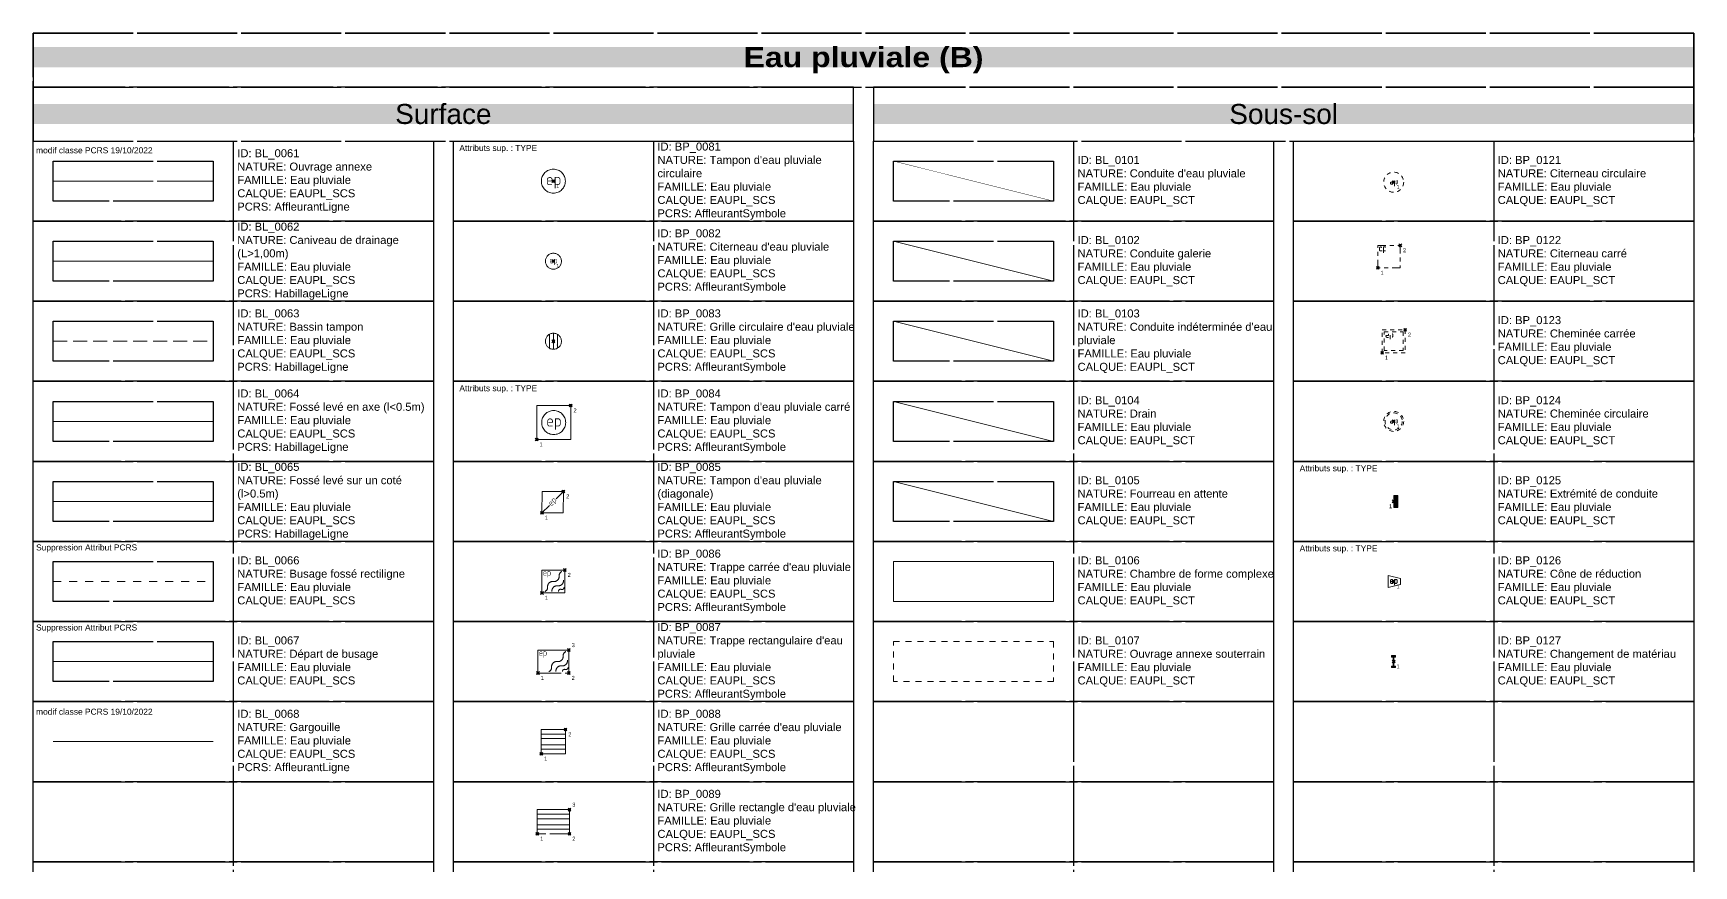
# Model space of a CAD drawing. Header units: metres. Extents: x 3067 to 3319, y 1703 to 1914.
# Drawn here: x 3109.05 to 3150.55, y 1893.15 to 1913.95 of the extents above; entities that cross this region are included whole.
import ezdxf

# ---------------------------------------------------------------- set-up
doc = ezdxf.new("R2010")
doc.units = ezdxf.units.M
for name, pattern in [('BL_0061', [2.5, 2.5, 0]), ('BL_0063', [0.5, 0.35, -0.15]), ('BL_0066', [0.4, 0.2, -0.2]), ('BL_0107', [0.3, 0.15, -0.15]), ('Socle_Axe', [0.35, 0.2, -0.05, 0.05, -0.05]), ('Socle_Continu', [2.5, 2.5, 0]), ('Socle_Discontinu', [0.075, 0.05, -0.025])]:
    doc.linetypes.add(name, pattern=pattern)
doc.layers.get('0').update_dxf_attribs({"lineweight": 30})
for name, color, linetype, lineweight in [('1', 7, 'Socle_Continu', 30), ('2', 7, 'Socle_Continu', 30), ('3_sens et nbr de points', 7, 'Socle_Continu', 5)]:
    doc.layers.add(name, color=color, linetype=linetype, lineweight=lineweight)
doc.layers.add('EAUPL_SCS', color=5, linetype='Socle_Continu', lineweight=13, true_color=0x0000ff)
doc.layers.add('EAUPL_SCT', color=5, linetype='Socle_Continu', lineweight=13, true_color=0x0000ff)
doc.styles.get("Standard").update_dxf_attribs({"font": 'arial.ttf'})
doc.styles.add('Style_2', font='WINGDNG3.TTF')
doc.linetypes.add('BL_0062', pattern='A,0.127,0,["Γ",Standard,S=0.254,R=0,X=-0.127,Y=0]', length=0.127)
doc.linetypes.add('BL_0064', pattern='A,0.508,-0.381,[">",Standard,S=0.254,R=0,X=-0.3,Y=-0.127],0.381', length=1.27)
doc.linetypes.add('BL_0065', pattern='A,0.508,-0.381,[">",Standard,S=0.254,R=-23,X=-0.3,Y=-0.025],0.254', length=1.143)
doc.linetypes.add('BL_0067', pattern='A,0,["[",Standard,S=0.254,R=0,X=0,Y=-0.1],0.5,-0.5,0.5,-0.5,0.5,-0.5,0.5,-0.5', length=4)
doc.linetypes.add('BL_0068', pattern='A,0.508,-0.254,["}",Style_2,S=0.254,R=0,X=-0.2,Y=-0.12],0.254', length=1.016)
doc.linetypes.add('BL_0101', pattern='A,3,-0.2,0.2,-0.381,["ep",Standard,S=0.254,R=0,X=-0.2,Y=-0.1],-0.381,0.2,-0.2', length=4.562)
doc.linetypes.add('BL_0102', pattern='A,3,-0.2,0.2,-0.6,["∩ ep ∩",Standard,S=0.254,R=0,X=-0.485,Y=-0.1],-0.75,0.2,-0.2', length=5.15)
doc.linetypes.add('BL_0103', pattern='A,3,-0.1,0.1,-0.6,["? ep ?",Standard,S=0.254,R=0,X=-0.485,Y=-0.1],-0.6,0.1,-0.1', length=4.6)
doc.linetypes.add('BL_0104', pattern='A,0.2,-0.2,0.2,-0.2,0.2,-0.2,["›",Standard,S=0.254,R=0,X=-0.05,Y=-0.1],-0.2', length=1.4)
doc.linetypes.add('BL_0105', pattern='A,4,-0.254,["| |",Standard,S=0.254,R=0,X=-0.127,Y=-0.1],-0.254', length=4.508)
doc.linetypes.add('BL_0106', pattern='A,0.2,0,["/",Standard,S=0.254,R=0,X=0,Y=0]', length=0.2)

# ---------------------------------------------------------------- blocks, each defined once
blk = doc.blocks.new('BP_0127')
at = {"layer": 'EAUPL_SCT', "linetype": 'Socle_Continu'}
blk.add_hatch(color=256, dxfattribs=at).paths.add_polyline_path([(0.056, 0.15), (-0.044, 0.15), (-0.044, 0.112), (0, 0.112), (0, -0.112), (-0.044, -0.113), (-0.044, -0.15), (0.056, -0.15), (0.056, -0.112), (0.013, -0.112), (0.012, 0.112), (0.056, 0.113)])
for p, q in [((0.056, 0.15), (-0.044, 0.15)), ((-0.044, 0.15), (-0.044, 0.112)), ((-0.044, 0.112), (0, 0.112)), ((0, 0.112), (0, -0.112)), ((0.013, -0.112), (0.012, 0.112)), ((0.012, 0.112), (0.056, 0.113)), ((0.056, 0.113), (0.056, 0.15)), ((0, -0.112), (-0.044, -0.113)), ((-0.044, -0.113), (-0.044, -0.15)), ((-0.044, -0.15), (0.056, -0.15)), ((0.056, -0.112), (0.013, -0.112)), ((0.056, -0.15), (0.056, -0.112))]:
    blk.add_line(p, q, dxfattribs=at)
at = {"layer": 'EAUPL_SCT', "linetype": 'Socle_Continu', "flags": 9}
for tag, p in [('ID', (0.705, -0.038)), ('NATURE', (0.705, -0.359)), ('CALQUE', (0.705, -1.001)), ('FAMILLE', (0.705, -0.68))]:
    blk.add_attdef(tag, p, '', height=0.2, dxfattribs=at)
blk = doc.blocks.new('BP_0125')
at = {"layer": 'EAUPL_SCT', "linetype": 'Socle_Continu'}
blk.add_hatch(color=256, dxfattribs=at).paths.add_polyline_path([(0.1, 0.15), (0.1, -0.15), (0, -0.15), (0, 0.15)])
at = {"layer": 'EAUPL_SCT', "linetype": 'Socle_Continu', "flags": 128}
blk.add_lwpolyline([(0, 0.15), (0.1, 0.15), (0.1, -0.15), (0, -0.15)], close=True, dxfattribs=at)
at = {"layer": 'EAUPL_SCT', "linetype": 'Socle_Continu', "flags": 9}
for tag, p in [('NATURE', (0.775, 0.22)), ('ID', (0.775, 0.541)), ('FAMILLE', (0.775, -0.101)), ('CALQUE', (0.775, -0.423)), ('TYPE', (0.775, -0.744))]:
    blk.add_attdef(tag, p, '', height=0.2, dxfattribs=at)
blk = doc.blocks.new('BP_0085')
at = {"layer": 'EAUPL_SCS', "linetype": 'Socle_Continu'}
for p, q in [((0.353, 0.351), (0.534, 0.531)), ((0, 0), (0.185, 0.183))]:
    blk.add_line(p, q, dxfattribs=at)
at = {"layer": 'EAUPL_SCS', "linetype": 'Socle_Continu', "flags": 128}
blk.add_lwpolyline([(0.532, -0.002), (0, 0), (0.001, 0.532), (0.534, 0.531)], close=True, dxfattribs=at)
at = {"layer": 'EAUPL_SCS', "linetype": 'Socle_Continu', "const_width": 0.0107, "flags": 128}
for points in [[(0.289, 0.221), (0.261, 0.192, -0.424), (0.227, 0.191), (0.198, 0.219, -0.997785), (0.243, 0.266), (0.254, 0.255), (0.215, 0.214)], [(0.352, 0.217), (0.247, 0.317), (0.272, 0.343, -0.410802), (0.312, 0.344), (0.342, 0.315, -0.396178), (0.342, 0.276), (0.322, 0.256)]]:
    blk.add_lwpolyline(points, format="xyb", dxfattribs=at)
at = {"layer": 'EAUPL_SCS', "linetype": 'Socle_Continu', "flags": 9}
for tag, p in [('ID', (1.089, 0.793)), ('NATURE', (1.089, 0.472)), ('CALQUE', (1.089, -0.17)), ('FAMILLE', (1.089, 0.151)), ('PCRS', (1.089, -0.492))]:
    blk.add_attdef(tag, p, '', height=0.2, dxfattribs=at)
blk = doc.blocks.new('BP_0084')
at = {"layer": 'EAUPL_SCS', "linetype": 'Socle_Continu'}
blk.add_lwpolyline([(0, 0), (0.85, 0), (0.85, 0.85), (0, 0.85)], close=True, dxfattribs=at)
at = {"layer": 'EAUPL_SCS', "linetype": 'Socle_Continu', "const_width": 0.02, "flags": 128}
for points in [[(0.395, 0.339), (0.32, 0.339, -0.424), (0.275, 0.384), (0.275, 0.459, -0.997785), (0.395, 0.459), (0.395, 0.429), (0.29, 0.429)], [(0.469, 0.248), (0.469, 0.519), (0.537, 0.519, -0.410802), (0.589, 0.466), (0.589, 0.388, -0.396178), (0.537, 0.339), (0.484, 0.339)]]:
    blk.add_lwpolyline(points, format="xyb", dxfattribs=at)
at = {"layer": 'EAUPL_SCS', "linetype": 'Socle_Continu'}
blk.add_circle((0.425, 0.425), 0.3, dxfattribs=at)
at = {"layer": 'EAUPL_SCS', "linetype": 'Socle_Continu', "flags": 9}
for tag, p in [('ID', (1.171, 1.197)), ('NATURE', (1.171, 0.875)), ('CALQUE', (1.171, 0.233)), ('FAMILLE', (1.171, 0.554)), ('PCRS', (1.171, -0.088)), ('TYPE', (1.171, -0.41))]:
    blk.add_attdef(tag, p, '', height=0.2, dxfattribs=at)
blk = doc.blocks.new('BP_0083')
at = {"layer": 'EAUPL_SCS', "linetype": 'Socle_Continu'}
for p, q in [((-0.1, -0.173), (-0.1, 0.174)), ((0, 0.2), (0, -0.2)), ((0.1, -0.173), (0.1, 0.174))]:
    blk.add_line(p, q, dxfattribs=at)
blk.add_circle((0, 0), 0.2, dxfattribs=at)
at = {"layer": 'EAUPL_SCS', "linetype": 'Socle_Continu', "flags": 9}
for tag, p in [('NATURE', (0.631, 0.282)), ('ID', (0.631, 0.603)), ('FAMILLE', (0.631, -0.04)), ('CALQUE', (0.631, -0.361)), ('PCRS', (0.631, -0.682))]:
    blk.add_attdef(tag, p, '', height=0.2, dxfattribs=at)
blk = doc.blocks.new('BP_0081')
at = {"layer": 'EAUPL_SCS', "linetype": 'Socle_Continu', "const_width": 0.02, "flags": 128}
for points in [[(-0.031, -0.087), (-0.106, -0.087, -0.424), (-0.151, -0.042), (-0.151, 0.033, -0.997785), (-0.031, 0.033), (-0.031, 0.003), (-0.136, 0.003)], [(0.044, -0.177), (0.044, 0.093), (0.112, 0.093, -0.410802), (0.164, 0.041), (0.164, -0.037, -0.396178), (0.112, -0.087), (0.059, -0.087)]]:
    blk.add_lwpolyline(points, format="xyb", dxfattribs=at)
at = {"layer": 'EAUPL_SCS', "linetype": 'Socle_Continu'}
blk.add_circle((0, 0), 0.3, dxfattribs=at)
at = {"layer": 'EAUPL_SCS', "linetype": 'Socle_Continu', "flags": 9}
for tag, p in [('ID', (0.731, 0.67)), ('NATURE', (0.731, 0.348)), ('FAMILLE', (0.731, 0.027)), ('CALQUE', (0.731, -0.294)), ('PCRS', (0.731, -0.615)), ('TYPE', (0.731, -0.937))]:
    blk.add_attdef(tag, p, '', height=0.2, dxfattribs=at)
blk = doc.blocks.new('BP_0082')
at = {"layer": 'EAUPL_SCS', "linetype": 'Socle_Continu', "const_width": 0.0107, "flags": 128}
for points in [[(-0.016, -0.046), (-0.057, -0.046, -0.424), (-0.081, -0.022), (-0.081, 0.018, -0.997785), (-0.016, 0.018), (-0.016, 0.002), (-0.073, 0.002)], [(0.024, -0.095), (0.024, 0.05), (0.06, 0.05, -0.410802), (0.088, 0.022), (0.088, -0.02, -0.396178), (0.06, -0.046), (0.032, -0.046)]]:
    blk.add_lwpolyline(points, format="xyb", dxfattribs=at)
at = {"layer": 'EAUPL_SCS', "linetype": 'Socle_Continu'}
blk.add_circle((0, 0), 0.2, dxfattribs=at)
at = {"layer": 'EAUPL_SCS', "linetype": 'Socle_Continu', "flags": 9}
for tag, p in [('ID', (0.544, 0.461)), ('NATURE', (0.544, 0.14)), ('FAMILLE', (0.544, -0.181)), ('CALQUE', (0.544, -0.503)), ('PCRS', (0.544, -0.824))]:
    blk.add_attdef(tag, p, '', height=0.2, dxfattribs=at)
blk = doc.blocks.new('BP_0086')
at = {"layer": 'EAUPL_SCS', "linetype": 'Socle_Continu', "flags": 128}
blk.add_lwpolyline([(0.573, 0), (0.572, 0.573), (0, 0.573), (0, 0)], close=True, dxfattribs=at)
at = {"layer": 'EAUPL_SCS', "linetype": 'Socle_Continu', "const_width": 0.0107, "flags": 128}
for points in [[(0.106, 0.436), (0.066, 0.436, -0.424), (0.041, 0.461), (0.041, 0.501, -0.997785), (0.106, 0.501), (0.106, 0.485), (0.049, 0.485)], [(0.146, 0.388), (0.146, 0.533), (0.182, 0.533, -0.410802), (0.21, 0.505), (0.21, 0.463, -0.396178), (0.182, 0.436), (0.154, 0.436)]]:
    blk.add_lwpolyline(points, format="xyb", dxfattribs=at)
at = {"layer": 'EAUPL_SCS', "linetype": 'Socle_Continu', "flags": 128}
for points in [[(0.072, 0.036, 0.308109), (0.143, 0.143, -0.498161), (0.286, 0.287, 0.49989), (0.429, 0.43, -0.306811), (0.501, 0.537)], [(0.537, 0.323, -0.49989), (0.394, 0.179, 0.49989), (0.251, 0.036)], [(0.412, 0.036, -0.52802), (0.483, 0.09, 0.528439), (0.555, 0.144)]]:
    blk.add_lwpolyline(points, format="xyb", dxfattribs=at)
at = {"layer": 'EAUPL_SCS', "linetype": 'Socle_Continu', "flags": 9}
for tag, p in [('ID', (1.067, 0.906)), ('NATURE', (1.067, 0.585)), ('FAMILLE', (1.067, 0.264)), ('CALQUE', (1.067, -0.058)), ('PCRS', (1.067, -0.379))]:
    blk.add_attdef(tag, p, '', height=0.2, dxfattribs=at)
blk = doc.blocks.new('BP_0087')
at = {"layer": 'EAUPL_SCS', "linetype": 'Socle_Continu', "flags": 128}
blk.add_lwpolyline([(0.773, 0.001), (0.772, 0.573), (0, 0.573), (0, 0)], close=True, dxfattribs=at)
at = {"layer": 'EAUPL_SCS', "linetype": 'Socle_Continu', "const_width": 0.0107, "flags": 128}
for points in [[(0.106, 0.436), (0.066, 0.436, -0.424), (0.041, 0.461), (0.041, 0.501, -0.997785), (0.106, 0.501), (0.106, 0.485), (0.049, 0.485)], [(0.146, 0.388), (0.146, 0.533), (0.182, 0.533, -0.410802), (0.21, 0.505), (0.21, 0.463, -0.396178), (0.182, 0.436), (0.154, 0.436)]]:
    blk.add_lwpolyline(points, format="xyb", dxfattribs=at)
at = {"layer": 'EAUPL_SCS', "linetype": 'Socle_Continu', "flags": 128}
for points in [[(0.272, 0.036, 0.308109), (0.343, 0.143, -0.498161), (0.486, 0.287, 0.49989), (0.629, 0.43, -0.306811), (0.701, 0.538)], [(0.737, 0.323, -0.49989), (0.594, 0.179, 0.49989), (0.451, 0.036)], [(0.612, 0.036, -0.52802), (0.683, 0.09, 0.528439), (0.755, 0.144)]]:
    blk.add_lwpolyline(points, format="xyb", dxfattribs=at)
at = {"layer": 'EAUPL_SCS', "linetype": 'Socle_Continu', "flags": 9}
for tag, p in [('ID', (1.222, 0.853)), ('NATURE', (1.222, 0.532)), ('CALQUE', (1.222, -0.111)), ('FAMILLE', (1.222, 0.211)), ('PCRS', (1.222, -0.432))]:
    blk.add_attdef(tag, p, '', height=0.2, dxfattribs=at)
blk = doc.blocks.new('BP_0088')
at = {"layer": 'EAUPL_SCS', "linetype": 'Socle_Continu'}
for p, q in [((0.604, 0.491), (0, 0.491)), ((0, 0.378), (0.604, 0.378)), ((0.604, 0.227), (0, 0.227)), ((0, 0.113), (0.604, 0.114))]:
    blk.add_line(p, q, dxfattribs=at)
at = {"layer": 'EAUPL_SCS', "linetype": 'Socle_Continu', "flags": 128}
blk.add_lwpolyline([(0.604, 0), (0, 0), (0, 0.604), (0.604, 0.604)], close=True, dxfattribs=at)
at = {"layer": 'EAUPL_SCS', "linetype": 'Socle_Continu', "flags": 9}
for tag, p in [('ID', (1.06, 0.92)), ('NATURE', (1.06, 0.599)), ('FAMILLE', (1.06, 0.278)), ('CALQUE', (1.06, -0.044)), ('PCRS', (1.06, -0.365))]:
    blk.add_attdef(tag, p, '', height=0.2, dxfattribs=at)
blk = doc.blocks.new('BP_0089')
at = {"layer": 'EAUPL_SCS', "linetype": 'Socle_Continu'}
for p, q in [((0.804, 0.492), (0, 0.491)), ((0, 0.378), (0.804, 0.378)), ((0.804, 0.227), (0, 0.227)), ((0, 0.113), (0.804, 0.114))]:
    blk.add_line(p, q, dxfattribs=at)
at = {"layer": 'EAUPL_SCS', "linetype": 'Socle_Continu', "flags": 128}
blk.add_lwpolyline([(0, 0), (0, 0.604), (0.804, 0.605), (0.804, 0.001)], close=True, dxfattribs=at)
at = {"layer": 'EAUPL_SCS', "linetype": 'Socle_Continu', "flags": 9}
for tag, p in [('NATURE', (1.216, 0.677)), ('ID', (1.216, 0.998)), ('FAMILLE', (1.216, 0.355)), ('CALQUE', (1.216, 0.034)), ('PCRS', (1.216, -0.287))]:
    blk.add_attdef(tag, p, '', height=0.2, dxfattribs=at)
blk = doc.blocks.new('BP_0121')
at = {"layer": 'EAUPL_SCT', "linetype": 'Socle_Discontinu', "flags": 128}
for points in [[(-0.017, -0.047), (-0.057, -0.047, -0.424), (-0.081, -0.022), (-0.081, 0.018, -0.997785), (-0.017, 0.018), (-0.017, 0.002), (-0.073, 0.002)], [(0.024, -0.095), (0.024, 0.05), (0.06, 0.05, -0.410802), (0.088, 0.022), (0.088, -0.02, -0.396178), (0.06, -0.047), (0.032, -0.047)]]:
    blk.add_lwpolyline(points, format="xyb", dxfattribs=at)
at = {"layer": 'EAUPL_SCT', "linetype": 'Socle_Discontinu'}
blk.add_circle((0, 0), 0.25, dxfattribs=at)
at = {"layer": 'EAUPL_SCT', "linetype": 'Socle_Discontinu', "flags": 9}
for tag, p in [('ID', (0.636, 0.406)), ('NATURE', (0.636, 0.084)), ('CALQUE', (0.636, -0.558)), ('FAMILLE', (0.636, -0.237))]:
    blk.add_attdef(tag, p, '', height=0.2, dxfattribs=at)
blk = doc.blocks.new('BP_0122')
at = {"layer": 'EAUPL_SCT', "linetype": 'Socle_Axe'}
blk.add_lwpolyline([(0, 0.562), (0.562, 0.562), (0.562, 0), (0, 0)], close=True, dxfattribs=at)
at = {"layer": 'EAUPL_SCT', "linetype": 'Socle_Axe', "flags": 128}
for points in [[(0.106, 0.425), (0.066, 0.425, -0.424), (0.042, 0.45), (0.042, 0.49, -0.997785), (0.106, 0.49), (0.106, 0.474), (0.05, 0.474)], [(0.146, 0.377), (0.146, 0.522), (0.183, 0.522, -0.410802), (0.211, 0.494), (0.211, 0.452, -0.396178), (0.183, 0.425), (0.154, 0.425)]]:
    blk.add_lwpolyline(points, format="xyb", dxfattribs=at)
at = {"layer": 'EAUPL_SCT', "linetype": 'Socle_Axe', "flags": 9}
for tag, p in [('ID', (1.081, 0.342)), ('NATURE', (1.081, 0.02)), ('FAMILLE', (1.081, -0.301)), ('CALQUE', (1.081, -0.622))]:
    blk.add_attdef(tag, p, '', height=0.2, dxfattribs=at)
blk = doc.blocks.new('BP_0123')
at = {"layer": 'EAUPL_SCT', "linetype": 'Socle_Discontinu'}
for points in [[(0, 0.576), (0.576, 0.576), (0.576, 0), (0, 0)], [(0.054, 0.522), (0.522, 0.522), (0.522, 0.054), (0.054, 0.054)]]:
    blk.add_lwpolyline(points, close=True, dxfattribs=at)
at = {"layer": 'EAUPL_SCT', "linetype": 'Socle_Discontinu', "flags": 128}
for points in [[(0.16, 0.385), (0.12, 0.385, -0.424), (0.096, 0.409), (0.096, 0.45, -0.997785), (0.16, 0.45), (0.16, 0.433), (0.104, 0.433)], [(0.2, 0.337), (0.2, 0.482), (0.237, 0.482, -0.410802), (0.265, 0.454), (0.265, 0.412, -0.396178), (0.237, 0.385), (0.208, 0.385)]]:
    blk.add_lwpolyline(points, format="xyb", dxfattribs=at)
at = {"layer": 'EAUPL_SCT', "linetype": 'Socle_Discontinu', "flags": 9}
for tag, p in [('NATURE', (1.071, 0.262)), ('ID', (1.071, 0.584)), ('FAMILLE', (1.071, -0.059)), ('CALQUE', (1.071, -0.38))]:
    blk.add_attdef(tag, p, '', height=0.2, dxfattribs=at)
blk = doc.blocks.new('BP_0124')
at = {"layer": 'EAUPL_SCT', "linetype": 'Socle_Discontinu', "flags": 128}
for points in [[(-0.017, -0.047), (-0.057, -0.047, -0.424), (-0.081, -0.022), (-0.081, 0.018, -0.997785), (-0.017, 0.018), (-0.017, 0.002), (-0.073, 0.002)], [(0.024, -0.095), (0.024, 0.05), (0.06, 0.05, -0.410802), (0.088, 0.022), (0.088, -0.02, -0.396178), (0.06, -0.047), (0.032, -0.047)]]:
    blk.add_lwpolyline(points, format="xyb", dxfattribs=at)
at = {"layer": 'EAUPL_SCT', "linetype": 'Socle_Discontinu'}
for radius in [0.25, 0.213]:
    blk.add_circle((0, 0), radius, dxfattribs=at)
at = {"layer": 'EAUPL_SCT', "linetype": 'Socle_Discontinu', "flags": 9}
for tag, p in [('ID', (0.791, 0.348)), ('NATURE', (0.791, 0.027)), ('CALQUE', (0.791, -0.615)), ('FAMILLE', (0.791, -0.294))]:
    blk.add_attdef(tag, p, '', height=0.2, dxfattribs=at)
blk = doc.blocks.new('BP_0126')
at = {"layer": 'EAUPL_SCT', "linetype": 'Socle_Continu', "flags": 128}
blk.add_lwpolyline([(-0.136, 0.151), (-0.136, -0.15), (0.17, -0.075), (0.17, 0.075)], close=True, dxfattribs=at)
for points in [[(-0.016, -0.046), (-0.057, -0.046, -0.424), (-0.081, -0.022), (-0.081, 0.018, -0.997785), (-0.016, 0.018), (-0.016, 0.002), (-0.073, 0.002)], [(0.024, -0.095), (0.024, 0.05), (0.06, 0.05, -0.410802), (0.088, 0.022), (0.088, -0.02, -0.396178), (0.06, -0.046), (0.032, -0.046)]]:
    blk.add_lwpolyline(points, format="xyb", dxfattribs=at)
at = {"layer": 'EAUPL_SCT', "linetype": 'Socle_Continu', "flags": 9}
for tag, p in [('NATURE', (0.686, 0.296)), ('ID', (0.686, 0.618)), ('FAMILLE', (0.686, -0.025)), ('CALQUE', (0.686, -0.346)), ('TYPE', (0.686, -0.667))]:
    blk.add_attdef(tag, p, '', height=0.2, dxfattribs=at)

msp = doc.modelspace()

# ---------------------------------------------------------------- linework, layer by layer
at = {"linetype": 'Socle_Continu'}
for p, q in [((3114.049, 1911.253), (3114.049, 1871.253)), ((3124.549, 1911.253), (3124.549, 1871.253)), ((3135.049, 1911.253), (3135.049, 1871.253)), ((3145.549, 1911.253), (3145.549, 1871.253))]:
    msp.add_line(p, q, dxfattribs=at)
for points in [[(3109.049, 1912.6), (3150.549, 1912.6), (3150.549, 1913.947), (3109.049, 1913.947)], [(3109.049, 1911.253), (3129.549, 1911.253), (3129.549, 1912.6), (3109.049, 1912.6)], [(3130.049, 1911.253), (3150.549, 1911.253), (3150.549, 1912.6), (3130.049, 1912.6)], [(3119.549, 1911.253), (3129.549, 1911.253), (3129.549, 1909.253), (3119.549, 1909.253)], [(3130.049, 1911.253), (3140.049, 1911.253), (3140.049, 1909.253), (3130.049, 1909.253)], [(3140.549, 1911.253), (3150.549, 1911.253), (3150.549, 1909.253), (3140.549, 1909.253)], [(3109.049, 1909.253), (3119.049, 1909.253), (3119.049, 1907.253), (3109.049, 1907.253)], [(3119.549, 1909.253), (3129.549, 1909.253), (3129.549, 1907.253), (3119.549, 1907.253)], [(3130.049, 1909.253), (3140.049, 1909.253), (3140.049, 1907.253), (3130.049, 1907.253)], [(3140.549, 1909.253), (3150.549, 1909.253), (3150.549, 1907.253), (3140.549, 1907.253)], [(3109.049, 1907.253), (3119.049, 1907.253), (3119.049, 1905.253), (3109.049, 1905.253)], [(3119.549, 1907.253), (3129.549, 1907.253), (3129.549, 1905.253), (3119.549, 1905.253)], [(3130.049, 1907.253), (3140.049, 1907.253), (3140.049, 1905.253), (3130.049, 1905.253)], [(3140.549, 1907.253), (3150.549, 1907.253), (3150.549, 1905.253), (3140.549, 1905.253)], [(3109.049, 1905.253), (3119.049, 1905.253), (3119.049, 1903.253), (3109.049, 1903.253)], [(3119.549, 1905.253), (3129.549, 1905.253), (3129.549, 1903.253), (3119.549, 1903.253)], [(3130.049, 1905.253), (3140.049, 1905.253), (3140.049, 1903.253), (3130.049, 1903.253)], [(3140.549, 1905.253), (3150.549, 1905.253), (3150.549, 1903.253), (3140.549, 1903.253)], [(3109.049, 1903.253), (3119.049, 1903.253), (3119.049, 1901.253), (3109.049, 1901.253)], [(3119.549, 1903.253), (3129.549, 1903.253), (3129.549, 1901.253), (3119.549, 1901.253)], [(3130.049, 1903.253), (3140.049, 1903.253), (3140.049, 1901.253), (3130.049, 1901.253)], [(3140.549, 1903.253), (3150.549, 1903.253), (3150.549, 1901.253), (3140.549, 1901.253)], [(3119.549, 1901.253), (3129.549, 1901.253), (3129.549, 1899.253), (3119.549, 1899.253)], [(3130.049, 1901.253), (3140.049, 1901.253), (3140.049, 1899.253), (3130.049, 1899.253)], [(3140.549, 1901.253), (3150.549, 1901.253), (3150.549, 1899.253), (3140.549, 1899.253)], [(3119.549, 1899.253), (3129.549, 1899.253), (3129.549, 1897.253), (3119.549, 1897.253)], [(3130.049, 1899.253), (3140.049, 1899.253), (3140.049, 1897.253), (3130.049, 1897.253)], [(3140.549, 1899.253), (3150.549, 1899.253), (3150.549, 1897.253), (3140.549, 1897.253)], [(3119.549, 1897.253), (3129.549, 1897.253), (3129.549, 1895.253), (3119.549, 1895.253)], [(3130.049, 1897.253), (3140.049, 1897.253), (3140.049, 1895.253), (3130.049, 1895.253)], [(3140.549, 1897.253), (3150.549, 1897.253), (3150.549, 1895.253), (3140.549, 1895.253)], [(3109.049, 1895.253), (3119.049, 1895.253), (3119.049, 1893.253), (3109.049, 1893.253)], [(3119.549, 1895.253), (3129.549, 1895.253), (3129.549, 1893.253), (3119.549, 1893.253)], [(3130.049, 1895.253), (3140.049, 1895.253), (3140.049, 1893.253), (3130.049, 1893.253)], [(3140.549, 1895.253), (3150.549, 1895.253), (3150.549, 1893.253), (3140.549, 1893.253)], [(3109.049, 1893.253), (3119.049, 1893.253), (3119.049, 1891.253), (3109.049, 1891.253)], [(3119.549, 1893.253), (3129.549, 1893.253), (3129.549, 1891.253), (3119.549, 1891.253)], [(3130.049, 1893.253), (3140.049, 1893.253), (3140.049, 1891.253), (3130.049, 1891.253)], [(3140.549, 1893.253), (3150.549, 1893.253), (3150.549, 1891.253), (3140.549, 1891.253)]]:
    msp.add_lwpolyline(points, close=True, dxfattribs=at)
at = {"color": 231, "linetype": 'Socle_Continu'}
for points in [[(3109.049, 1911.253), (3119.049, 1911.253), (3119.049, 1909.253), (3109.049, 1909.253)], [(3109.049, 1897.253), (3119.049, 1897.253), (3119.049, 1895.253), (3109.049, 1895.253)]]:
    msp.add_lwpolyline(points, close=True, dxfattribs=at)
at = {"color": 64, "linetype": 'Socle_Continu'}
for points in [[(3109.049, 1901.253), (3119.049, 1901.253), (3119.049, 1899.253), (3109.049, 1899.253)], [(3109.049, 1899.253), (3119.049, 1899.253), (3119.049, 1897.253), (3109.049, 1897.253)]]:
    msp.add_lwpolyline(points, close=True, dxfattribs=at)
at = {"layer": '1', "color": 5, "linetype": 'Socle_Continu'}
msp.add_lwpolyline([(3109.049, 1913.947), (3150.549, 1913.947), (3150.549, 1871.253), (3109.049, 1871.253)], close=True, dxfattribs=at)
at = {"layer": '2', "linetype": 'Socle_Continu'}
for points in [[(3109.549, 1910.753), (3113.549, 1910.753), (3113.549, 1909.753), (3109.549, 1909.753)], [(3130.549, 1910.753), (3134.549, 1910.753), (3134.549, 1909.753), (3130.549, 1909.753)], [(3109.549, 1908.753), (3113.549, 1908.753), (3113.549, 1907.753), (3109.549, 1907.753)], [(3130.549, 1908.753), (3134.549, 1908.753), (3134.549, 1907.753), (3130.549, 1907.753)], [(3109.549, 1906.753), (3113.549, 1906.753), (3113.549, 1905.753), (3109.549, 1905.753)], [(3130.549, 1906.753), (3134.549, 1906.753), (3134.549, 1905.753), (3130.549, 1905.753)], [(3109.549, 1904.753), (3113.549, 1904.753), (3113.549, 1903.753), (3109.549, 1903.753)], [(3130.549, 1904.753), (3134.549, 1904.753), (3134.549, 1903.753), (3130.549, 1903.753)], [(3109.549, 1902.753), (3113.549, 1902.753), (3113.549, 1901.753), (3109.549, 1901.753)], [(3130.549, 1902.753), (3134.549, 1902.753), (3134.549, 1901.753), (3130.549, 1901.753)], [(3109.549, 1900.753), (3113.549, 1900.753), (3113.549, 1899.753), (3109.549, 1899.753)], [(3109.549, 1898.753), (3113.549, 1898.753), (3113.549, 1897.753), (3109.549, 1897.753)]]:
    msp.add_lwpolyline(points, close=True, dxfattribs=at)
at = {"layer": '3_sens et nbr de points', "linetype": 'Socle_Continu'}
for p, q in [((3122.014, 1910.289), (3122.084, 1910.218)), ((3122.014, 1910.289), (3122.084, 1910.218)), ((3122.014, 1910.218), (3122.084, 1910.289)), ((3143.014, 1910.262), (3143.084, 1910.191)), ((3143.014, 1910.262), (3143.084, 1910.191)), ((3143.014, 1910.191), (3143.084, 1910.262)), ((3143.178, 1908.684), (3143.249, 1908.613)), ((3143.178, 1908.684), (3143.249, 1908.613)), ((3143.178, 1908.613), (3143.249, 1908.684)), ((3122.014, 1908.289), (3122.084, 1908.218)), ((3122.014, 1908.289), (3122.084, 1908.218)), ((3122.014, 1908.218), (3122.084, 1908.289)), ((3142.616, 1908.122), (3142.687, 1908.051)), ((3142.616, 1908.122), (3142.687, 1908.051)), ((3142.616, 1908.051), (3142.687, 1908.122)), ((3143.301, 1906.576), (3143.372, 1906.506)), ((3143.301, 1906.576), (3143.372, 1906.506)), ((3143.301, 1906.506), (3143.372, 1906.576)), ((3122.014, 1906.289), (3122.084, 1906.218)), ((3122.014, 1906.289), (3122.084, 1906.218)), ((3122.014, 1906.218), (3122.084, 1906.289)), ((3142.726, 1906.001), (3142.797, 1905.93)), ((3142.726, 1906.001), (3142.797, 1905.93)), ((3142.726, 1905.93), (3142.797, 1906.001)), ((3122.446, 1904.683), (3122.517, 1904.613)), ((3122.446, 1904.683), (3122.517, 1904.613)), ((3122.446, 1904.613), (3122.517, 1904.683)), ((3143.014, 1904.289), (3143.084, 1904.218)), ((3143.014, 1904.289), (3143.084, 1904.218)), ((3143.014, 1904.218), (3143.084, 1904.289)), ((3121.596, 1903.833), (3121.667, 1903.763)), ((3121.596, 1903.833), (3121.667, 1903.763)), ((3121.596, 1903.763), (3121.667, 1903.833)), ((3122.263, 1902.536), (3122.333, 1902.465)), ((3122.263, 1902.536), (3122.333, 1902.465)), ((3122.263, 1902.465), (3122.333, 1902.536)), ((3121.729, 1902.005), (3121.799, 1901.934)), ((3121.729, 1902.005), (3121.799, 1901.934)), ((3121.729, 1901.934), (3121.799, 1902.005)), ((3143.014, 1902.289), (3143.084, 1902.218)), ((3143.014, 1902.289), (3143.084, 1902.218)), ((3143.014, 1902.218), (3143.084, 1902.289)), ((3122.3, 1900.575), (3122.371, 1900.505)), ((3122.3, 1900.575), (3122.371, 1900.505)), ((3122.3, 1900.505), (3122.371, 1900.575)), ((3143.014, 1900.289), (3143.084, 1900.218)), ((3143.014, 1900.289), (3143.084, 1900.218)), ((3143.014, 1900.218), (3143.084, 1900.289)), ((3121.727, 1900.002), (3121.798, 1899.931)), ((3121.727, 1900.002), (3121.798, 1899.931)), ((3121.727, 1899.931), (3121.798, 1900.002)), ((3122.4, 1898.577), (3122.471, 1898.506)), ((3122.4, 1898.577), (3122.471, 1898.506)), ((3122.4, 1898.506), (3122.471, 1898.577)), ((3143.014, 1898.289), (3143.084, 1898.218)), ((3143.014, 1898.289), (3143.084, 1898.218)), ((3143.014, 1898.218), (3143.084, 1898.289)), ((3121.627, 1898.002), (3121.698, 1897.931)), ((3121.627, 1898.002), (3121.698, 1897.931)), ((3121.627, 1897.931), (3121.698, 1898.002)), ((3122.4, 1898.002), (3122.471, 1897.931)), ((3122.4, 1897.931), (3122.471, 1898.002)), ((3122.315, 1896.591), (3122.386, 1896.52)), ((3122.315, 1896.591), (3122.386, 1896.52)), ((3122.315, 1896.52), (3122.386, 1896.591)), ((3121.712, 1895.986), (3121.783, 1895.916)), ((3121.712, 1895.986), (3121.783, 1895.916)), ((3121.712, 1895.916), (3121.783, 1895.986)), ((3122.416, 1894.59), (3122.487, 1894.52)), ((3122.416, 1894.59), (3122.487, 1894.52)), ((3122.416, 1894.52), (3122.487, 1894.59)), ((3121.612, 1893.986), (3121.683, 1893.915)), ((3121.612, 1893.986), (3121.683, 1893.915)), ((3121.612, 1893.915), (3121.683, 1893.986)), ((3122.416, 1893.986), (3122.487, 1893.915)), ((3122.416, 1893.915), (3122.487, 1893.986))]:
    msp.add_line(p, q, dxfattribs=at)
for centre in [(3122.049, 1910.253), (3143.049, 1910.226), (3143.214, 1908.648), (3122.049, 1908.253), (3142.652, 1908.087), (3143.337, 1906.541), (3122.049, 1906.253), (3142.761, 1905.965), (3122.482, 1904.648), (3143.049, 1904.253), (3121.632, 1903.798), (3122.298, 1902.501), (3121.764, 1901.97), (3143.049, 1902.253), (3122.335, 1900.54), (3121.763, 1899.967), (3143.049, 1900.253), (3122.436, 1898.541), (3143.049, 1898.253), (3121.663, 1897.966), (3122.436, 1897.966), (3122.351, 1896.555), (3121.747, 1895.951), (3122.451, 1894.555), (3121.647, 1893.951), (3122.451, 1893.951)]:
    msp.add_circle(centre, 0.025, dxfattribs=at)
at = {"layer": 'EAUPL_SCS', "linetype": 'BL_0061', "flags": 128}
msp.add_lwpolyline([(3109.549, 1910.253), (3113.549, 1910.253)], dxfattribs=at)
at = {"layer": 'EAUPL_SCS', "linetype": 'BL_0062', "flags": 128}
msp.add_lwpolyline([(3109.549, 1908.253), (3113.549, 1908.253)], dxfattribs=at)
at = {"layer": 'EAUPL_SCS', "linetype": 'BL_0063', "flags": 128}
msp.add_lwpolyline([(3109.549, 1906.253), (3113.549, 1906.253)], dxfattribs=at)
at = {"layer": 'EAUPL_SCS', "linetype": 'BL_0064', "flags": 128}
msp.add_lwpolyline([(3109.549, 1904.253), (3113.549, 1904.253)], dxfattribs=at)
at = {"layer": 'EAUPL_SCS', "linetype": 'BL_0065', "flags": 128}
msp.add_lwpolyline([(3109.549, 1902.253), (3113.549, 1902.253)], dxfattribs=at)
at = {"layer": 'EAUPL_SCS', "linetype": 'BL_0066', "flags": 128}
msp.add_lwpolyline([(3109.549, 1900.253), (3113.549, 1900.253)], dxfattribs=at)
at = {"layer": 'EAUPL_SCS', "linetype": 'BL_0067', "flags": 128}
msp.add_lwpolyline([(3109.549, 1898.253), (3113.549, 1898.253)], dxfattribs=at)
at = {"layer": 'EAUPL_SCS', "linetype": 'BL_0068', "flags": 128}
msp.add_lwpolyline([(3109.549, 1896.253), (3113.549, 1896.253)], dxfattribs=at)
at = {"layer": 'EAUPL_SCT', "linetype": 'BL_0101', "const_width": 0.01, "flags": 128}
msp.add_lwpolyline([(3130.549, 1909.753), (3130.549, 1910.753), (3134.549, 1909.753), (3134.549, 1910.753)], dxfattribs=at)
at = {"layer": 'EAUPL_SCT', "linetype": 'BL_0102', "flags": 128}
msp.add_lwpolyline([(3130.549, 1907.753), (3130.549, 1908.753), (3134.549, 1907.753), (3134.549, 1908.753)], dxfattribs=at)
at = {"layer": 'EAUPL_SCT', "linetype": 'BL_0103', "flags": 128}
msp.add_lwpolyline([(3130.549, 1905.753), (3130.549, 1906.753), (3134.549, 1905.753), (3134.549, 1906.753)], dxfattribs=at)
at = {"layer": 'EAUPL_SCT', "linetype": 'BL_0104', "flags": 128}
msp.add_lwpolyline([(3130.549, 1903.753), (3130.549, 1904.753), (3134.549, 1903.753), (3134.549, 1904.753)], dxfattribs=at)
at = {"layer": 'EAUPL_SCT', "linetype": 'BL_0105', "flags": 128}
msp.add_lwpolyline([(3130.549, 1901.753), (3130.549, 1902.753), (3134.549, 1901.753), (3134.549, 1902.753)], dxfattribs=at)
at = {"layer": 'EAUPL_SCT', "linetype": 'BL_0106'}
msp.add_lwpolyline([(3130.549, 1900.753), (3134.549, 1900.753), (3134.549, 1899.753), (3130.549, 1899.753)], close=True, dxfattribs=at)
at = {"layer": 'EAUPL_SCT', "linetype": 'BL_0107'}
msp.add_lwpolyline([(3130.549, 1898.753), (3134.549, 1898.753), (3134.549, 1897.753), (3130.549, 1897.753)], close=True, dxfattribs=at)

# ---------------------------------------------------------------- block references
at = {"layer": 'EAUPL_SCS', "linetype": 'Socle_Continu'}
for name, p in [('BP_0081', (3122.049, 1910.253)), ('BP_0082', (3122.049, 1908.253)), ('BP_0083', (3122.049, 1906.253)), ('BP_0084', (3121.632, 1903.798)), ('BP_0085', (3121.764, 1901.97)), ('BP_0086', (3121.763, 1899.967)), ('BP_0087', (3121.663, 1897.967)), ('BP_0088', (3121.747, 1895.951)), ('BP_0089', (3121.647, 1893.951))]:
    msp.add_blockref(name, p, dxfattribs=at)
at = {"layer": 'EAUPL_SCT', "linetype": 'Socle_Continu'}
for name, p in [('BP_0121', (3143.049, 1910.226)), ('BP_0122', (3142.652, 1908.087)), ('BP_0123', (3142.761, 1905.966)), ('BP_0124', (3143.049, 1904.253)), ('BP_0125', (3143.049, 1902.253)), ('BP_0126', (3143.049, 1900.253)), ('BP_0127', (3143.037, 1898.253))]:
    msp.add_blockref(name, p, dxfattribs=at)

# ---------------------------------------------------------------- texts
at = {"linetype": 'Socle_Continu', "char_height": 0.5, "attachment_point": 5, "bg_fill": 1, "box_fill_scale": 1, "bg_fill_transparency": 0}
for s, insert, width, bg_fill_color in [('{\\fArial Black|b0|i0|c0|p34;\\C256;\\c16777215;Eau pluviale (B)}', (3129.799, 1913.274), 41.5, 5), ('Surface', (3119.299, 1911.927), 20.5, 254), ('Sous-sol', (3140.299, 1911.927), 20.5, 254)]:
    msp.add_mtext(s, dxfattribs=dict(at, insert=insert, width=width, bg_fill_color=bg_fill_color))
at = {"color": 231, "linetype": 'Socle_Continu', "char_height": 0.15, "attachment_point": 1}
for insert in [(3109.121, 1911.098), (3109.121, 1897.076)]:
    msp.add_mtext_dynamic_manual_height_columns('modif classe PCRS 19/10/2022', width=3.89254, gutter_width=12.5, heights=[0], dxfattribs=dict(at, insert=insert))
at = {"color": 5, "linetype": 'Socle_Continu', "char_height": 0.15, "attachment_point": 1}
for insert in [(3119.549, 1911.156), (3119.549, 1905.156), (3140.549, 1903.156), (3140.549, 1901.156)]:
    msp.add_mtext_dynamic_manual_height_columns('\\pi-0.45,l0.6,t0.6;Attributs sup. : TYPE', width=5, gutter_width=12.5, heights=[0], dxfattribs=dict(at, insert=insert))
at = {"linetype": 'Socle_Continu', "char_height": 0.2, "width": 4.9, "attachment_point": 4}
for s, insert in [("ID: BP_0081\\PNATURE: Tampon d'eau pluviale circulaire\\PFAMILLE: Eau pluviale\\PCALQUE: EAUPL_SCS\\PPCRS: AffleurantSymbole", (3124.649, 1910.253)), ('ID: BL_0061\\PNATURE: Ouvrage annexe\\PFAMILLE: Eau pluviale\\PCALQUE: EAUPL_SCS\\PPCRS: AffleurantLigne', (3114.149, 1910.253)), ("ID: BL_0101\\PNATURE: Conduite d'eau pluviale\\PFAMILLE: Eau pluviale\\PCALQUE: EAUPL_SCT", (3135.149, 1910.253)), ('ID: BP_0121\\PNATURE: Citerneau circulaire\\PFAMILLE: Eau pluviale\\PCALQUE: EAUPL_SCT', (3145.649, 1910.253)), ('ID: BL_0062\\PNATURE: Caniveau de drainage (L>1,00m)\\PFAMILLE: Eau pluviale\\PCALQUE: EAUPL_SCS\\PPCRS: HabillageLigne', (3114.149, 1908.253)), ("ID: BP_0082\\PNATURE: Citerneau d'eau pluviale\\PFAMILLE: Eau pluviale\\PCALQUE: EAUPL_SCS\\PPCRS: AffleurantSymbole", (3124.649, 1908.253)), ('ID: BL_0102\\PNATURE: Conduite galerie\\PFAMILLE: Eau pluviale\\PCALQUE: EAUPL_SCT', (3135.149, 1908.253)), ('ID: BP_0122\\PNATURE: Citerneau carré\\PFAMILLE: Eau pluviale\\PCALQUE: EAUPL_SCT', (3145.649, 1908.253)), ('ID: BL_0063\\PNATURE: Bassin tampon\\PFAMILLE: Eau pluviale\\PCALQUE: EAUPL_SCS\\PPCRS: HabillageLigne', (3114.149, 1906.253)), ("ID: BP_0083\\PNATURE: Grille circulaire d'eau pluviale\\PFAMILLE: Eau pluviale\\PCALQUE: EAUPL_SCS\\PPCRS: AffleurantSymbole", (3124.649, 1906.253)), ("ID: BL_0103\\PNATURE: Conduite indéterminée d'eau pluviale\\PFAMILLE: Eau pluviale\\PCALQUE: EAUPL_SCT", (3135.149, 1906.253)), ('ID: BP_0123\\PNATURE: Cheminée carrée\\PFAMILLE: Eau pluviale\\PCALQUE: EAUPL_SCT', (3145.649, 1906.253)), ('ID: BL_0064\\PNATURE: Fossé levé en axe (l<0.5m)\\PFAMILLE: Eau pluviale\\PCALQUE: EAUPL_SCS\\PPCRS: HabillageLigne', (3114.149, 1904.253)), ("ID: BP_0084\\PNATURE: Tampon d'eau pluviale carré\\PFAMILLE: Eau pluviale\\PCALQUE: EAUPL_SCS\\PPCRS: AffleurantSymbole", (3124.649, 1904.253)), ('ID: BL_0104\\PNATURE: Drain\\PFAMILLE: Eau pluviale\\PCALQUE: EAUPL_SCT', (3135.149, 1904.253)), ('ID: BP_0124\\PNATURE: Cheminée circulaire\\PFAMILLE: Eau pluviale\\PCALQUE: EAUPL_SCT', (3145.649, 1904.253)), ('ID: BL_0065\\PNATURE: Fossé levé sur un coté (l>0.5m)\\PFAMILLE: Eau pluviale\\PCALQUE: EAUPL_SCS\\PPCRS: HabillageLigne', (3114.149, 1902.253)), ("ID: BP_0085\\PNATURE: Tampon d'eau pluviale (diagonale)\\PFAMILLE: Eau pluviale\\PCALQUE: EAUPL_SCS\\PPCRS: AffleurantSymbole", (3124.649, 1902.253)), ('ID: BL_0105\\PNATURE: Fourreau en attente\\PFAMILLE: Eau pluviale\\PCALQUE: EAUPL_SCT', (3135.149, 1902.253)), ('ID: BP_0125\\PNATURE: Extrémité de conduite\\PFAMILLE: Eau pluviale\\PCALQUE: EAUPL_SCT', (3145.649, 1902.253)), ('ID: BL_0066\\PNATURE: Busage fossé rectiligne\\PFAMILLE: Eau pluviale\\PCALQUE: EAUPL_SCS', (3114.149, 1900.253)), ("ID: BP_0086\\PNATURE: Trappe carrée d'eau pluviale\\PFAMILLE: Eau pluviale\\PCALQUE: EAUPL_SCS\\PPCRS: AffleurantSymbole", (3124.649, 1900.253)), ('ID: BL_0106\\PNATURE: Chambre de forme complexe\\PFAMILLE: Eau pluviale\\PCALQUE: EAUPL_SCT', (3135.149, 1900.253)), ('ID: BP_0126\\PNATURE: Cône de réduction\\PFAMILLE: Eau pluviale\\PCALQUE: EAUPL_SCT', (3145.649, 1900.253)), ("ID: BP_0087\\PNATURE: Trappe rectangulaire d'eau pluviale\\PFAMILLE: Eau pluviale\\PCALQUE: EAUPL_SCS\\PPCRS: AffleurantSymbole", (3124.649, 1898.253)), ('ID: BL_0067\\PNATURE: Départ de busage\\PFAMILLE: Eau pluviale\\PCALQUE: EAUPL_SCS', (3114.149, 1898.253)), ('ID: BL_0107\\PNATURE: Ouvrage annexe souterrain\\PFAMILLE: Eau pluviale\\PCALQUE: EAUPL_SCT', (3135.149, 1898.253)), ('ID: BP_0127\\PNATURE: Changement de matériau\\PFAMILLE: Eau pluviale\\PCALQUE: EAUPL_SCT', (3145.649, 1898.253)), ('ID: BL_0068\\PNATURE: Gargouille\\PFAMILLE: Eau pluviale\\PCALQUE: EAUPL_SCS\\PPCRS: AffleurantLigne', (3114.149, 1896.253)), ("ID: BP_0088\\PNATURE: Grille carrée d'eau pluviale\\PFAMILLE: Eau pluviale\\PCALQUE: EAUPL_SCS\\PPCRS: AffleurantSymbole", (3124.649, 1896.253)), ("ID: BP_0089\\PNATURE: Grille rectangle d'eau pluviale\\PFAMILLE: Eau pluviale\\PCALQUE: EAUPL_SCS\\PPCRS: AffleurantSymbole", (3124.649, 1894.253))]:
    msp.add_mtext(s, dxfattribs=dict(at, insert=insert))
at = {"color": 64, "linetype": 'Socle_Continu', "char_height": 0.15, "attachment_point": 1}
for insert in [(3109.121, 1901.179), (3109.121, 1899.179)]:
    msp.add_mtext_dynamic_manual_height_columns('Suppression Attribut PCRS', width=3.89254, gutter_width=12.5, heights=[0], dxfattribs=dict(at, insert=insert))
at = {"layer": '3_sens et nbr de points', "linetype": 'Socle_Continu', "char_height": 0.1, "attachment_point": 1}
for s, insert in [('1', (3122.12, 1910.182)), ('1', (3143.12, 1910.155)), ('1', (3122.12, 1908.182)), ('2', (3143.284, 1908.578)), ('1', (3142.722, 1908.016)), ('1', (3122.12, 1906.182)), ('2', (3143.408, 1906.47)), ('1', (3142.832, 1905.895)), ('2', (3122.553, 1904.577)), ('1', (3143.12, 1904.182)), ('1', (3121.703, 1903.727)), ('2', (3122.369, 1902.43)), ('1', (3142.934, 1902.183)), ('1', (3121.835, 1901.899)), ('2', (3122.406, 1900.469)), ('1', (3121.834, 1899.896)), ('1', (3143.12, 1900.182)), ('3', (3122.506, 1898.714)), ('1', (3121.734, 1897.896)), ('2', (3122.506, 1897.896)), ('1', (3143.12, 1898.182)), ('2', (3122.422, 1896.485)), ('1', (3121.818, 1895.88)), ('3', (3122.522, 1894.728)), ('1', (3121.718, 1893.88)), ('2', (3122.522, 1893.88))]:
    msp.add_mtext_dynamic_manual_height_columns(s, width=0.17351, gutter_width=1, heights=[0], dxfattribs=dict(at, insert=insert))

doc.saveas('drawing.dxf')
